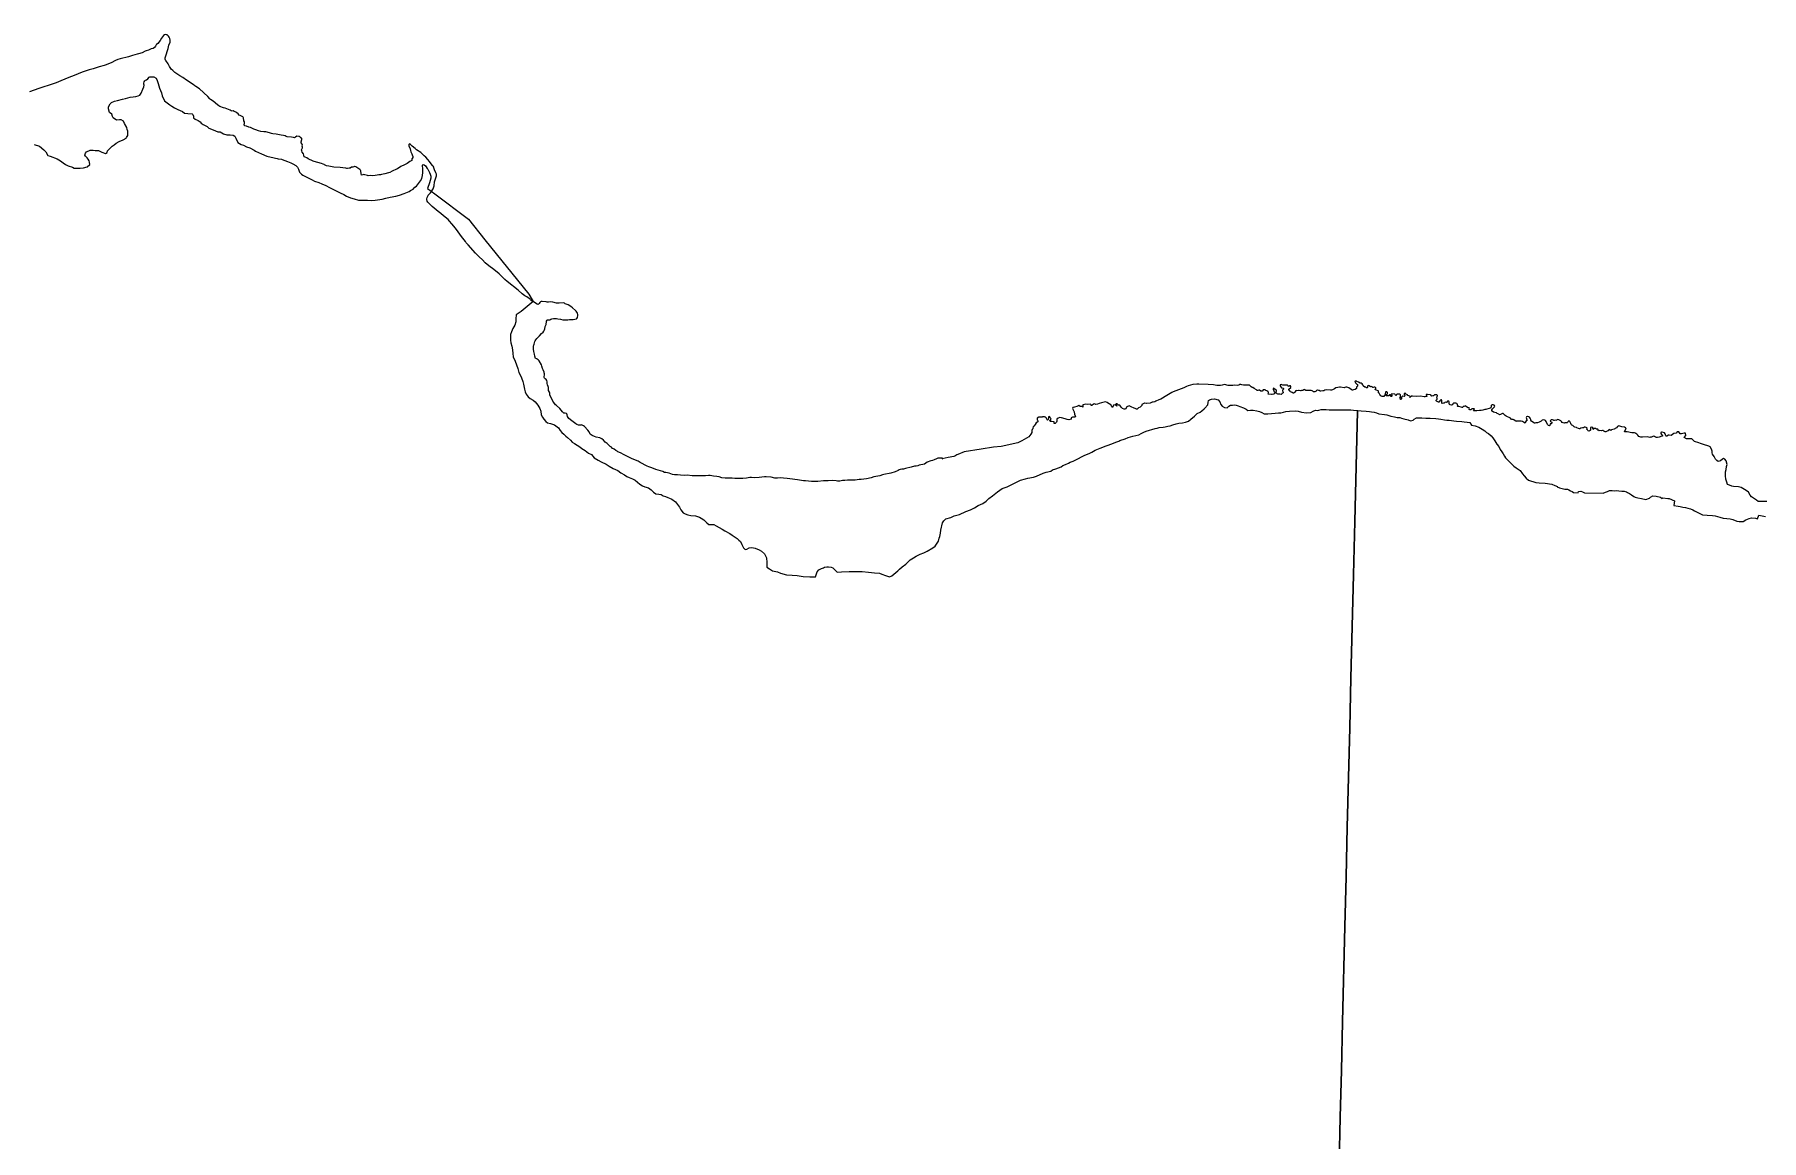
# Model space of a CAD drawing. Extents: x 0 to 800, y 146 to 730.
# Drawn here: x 215.7 to 288.4, y 491.5 to 538 of the extents above; entities that cross this region are included whole.
import ezdxf

# ---------------------------------------------------------------- set-up
doc = ezdxf.new("R2010")
doc.units = 0
doc.layers.get('0').update_dxf_attribs({"linetype": 'CONTINUOUS'})

msp = doc.modelspace()

# ---------------------------------------------------------------- linework, layer by layer
at = {"color": 3}
msp.add_lwpolyline([(288.590625, 518.40625), (288.23125, 518.409375), (288.15625, 518.45625), (287.946875, 518.603125), (287.8875, 518.675), (287.815625, 518.796875), (287.725, 518.8625), (287.653125, 518.915625), (287.50625, 518.990625), (287.40625, 519.015625), (287.196875, 519.03125), (287.115625, 519.05625), (287.028125, 519.0875), (286.940625, 519.125), (286.90625, 519.221875), (286.871875, 519.34375), (286.85625, 519.478125), (286.853125, 519.55625), (286.859375, 519.653125), (286.878125, 519.75625), (286.896875, 519.871875), (286.921875, 519.965625), (286.88125, 520.109375), (286.825, 520.190625), (286.76875, 520.2125), (286.721875, 520.184375), (286.646875, 520.11875), (286.55, 520.090625), (286.49375, 520.125), (286.4375, 520.1875), (286.378125, 520.296875), (286.309375, 520.390625), (286.296875, 520.45625), (286.2875, 520.525), (286.265625, 520.603125), (286.203125, 520.703125), (286.146875, 520.728125), (286.075, 520.759375), (286.01875, 520.778125), (285.796875, 520.840625), (285.73125, 520.86875), (285.546875, 520.93125), (285.440625, 521.0375), (285.33125, 521.040625), (285.2125, 521.04375), (285.115625, 521.1), (285.18125, 521.175), (285.178125, 521.271875), (285.121875, 521.275), (285.059375, 521.26875), (285, 521.25), (284.940625, 521.246875), (284.89375, 521.3375), (284.828125, 521.33125), (284.778125, 521.278125), (284.675, 521.2625), (284.565625, 521.178125), (284.48125, 521.19375), (284.459375, 521.190625), (284.384375, 521.146875), (284.3625, 521.153125), (284.346875, 521.16875), (284.3125, 521.246875), (284.290625, 521.2875), (284.184375, 521.31875), (284.159375, 521.31875), (284.140625, 521.303125), (284.1375, 521.284375), (284.140625, 521.2625), (284.15625, 521.221875), (284.203125, 521.171875), (284.209375, 521.15), (284.140625, 521.14375), (284.103125, 521.121875), (284.0625, 521.10625), (283.996875, 521.1), (283.95, 521.103125), (283.909375, 521.115625), (283.871875, 521.1375), (283.828125, 521.15), (283.740625, 521.115625), (283.69375, 521.10625), (283.66875, 521.103125), (283.553125, 521.125), (283.365625, 521.109375), (283.296875, 521.109375), (283.2125, 521.1375), (283.171875, 521.190625), (283.121875, 521.2375), (283.0875, 521.265625), (283.06875, 521.275), (283.025, 521.2875), (282.909375, 521.296875), (282.721875, 521.3375), (282.696875, 521.340625), (282.60625, 521.334375), (282.615625, 521.378125), (282.671875, 521.475), (282.64375, 521.509375), (282.609375, 521.534375), (282.496875, 521.55), (282.4125, 521.575), (282.375, 521.59375), (282.3125, 521.553125), (282.265625, 521.509375), (282.209375, 521.475), (282.19375, 521.459375), (282.175, 521.446875), (282.109375, 521.428125), (282.0625, 521.421875), (282.028125, 521.396875), (281.990625, 521.425), (281.96875, 521.428125), (281.946875, 521.415625), (281.925, 521.38125), (281.903125, 521.378125), (281.81875, 521.340625), (281.796875, 521.3375), (281.73125, 521.35625), (281.7, 521.3875), (281.678125, 521.390625), (281.634375, 521.378125), (281.565625, 521.390625), (281.521875, 521.378125), (281.50625, 521.39375), (281.503125, 521.4375), (281.48125, 521.446875), (281.434375, 521.440625), (281.415625, 521.45), (281.403125, 521.46875), (281.38125, 521.478125), (281.3375, 521.475), (281.31875, 521.465625), (281.2875, 521.43125), (281.278125, 521.45625), (281.29375, 521.5), (281.278125, 521.515625), (281.25625, 521.521875), (281.234375, 521.525), (281.18125, 521.515625), (281.171875, 521.49375), (281.175, 521.403125), (281.16875, 521.384375), (281.121875, 521.36875), (281.08125, 521.378125), (281.0625, 521.390625), (281.053125, 521.4125), (281.034375, 521.425), (281.028125, 521.446875), (281.03125, 521.490625), (281.01875, 521.509375), (281, 521.51875), (280.95, 521.53125), (280.90625, 521.534375), (280.890625, 521.521875), (280.88125, 521.5), (280.8625, 521.496875), (280.8375, 521.496875), (280.771875, 521.484375), (280.734375, 521.465625), (280.7125, 521.459375), (280.66875, 521.46875), (280.60625, 521.509375), (280.58125, 521.521875), (280.5125, 521.534375), (280.490625, 521.55), (280.440625, 521.6), (280.396875, 521.61875), (280.365625, 521.65), (280.34375, 521.6875), (280.3125, 521.771875), (280.296875, 521.7875), (280.271875, 521.790625), (280.246875, 521.784375), (280.23125, 521.771875), (280.228125, 521.75), (280.2125, 521.73125), (280.19375, 521.71875), (280.15, 521.709375), (280.128125, 521.715625), (280.103125, 521.709375), (280.0875, 521.69375), (280.025, 521.715625), (279.98125, 521.721875), (279.9625, 521.765625), (279.928125, 521.79375), (279.846875, 521.8375), (279.8, 521.85), (279.778125, 521.840625), (279.740625, 521.81875), (279.71875, 521.8125), (279.696875, 521.81875), (279.653125, 521.80625), (279.63125, 521.809375), (279.621875, 521.828125), (279.578125, 521.8375), (279.528125, 521.840625), (279.50625, 521.828125), (279.48125, 521.79375), (279.490625, 521.771875), (279.553125, 521.7375), (279.53125, 521.675), (279.4875, 521.665625), (279.471875, 521.596875), (279.453125, 521.584375), (279.409375, 521.6), (279.3625, 521.646875), (279.30625, 521.771875), (279.28125, 521.809375), (279.259375, 521.821875), (279.215625, 521.834375), (279.15, 521.81875), (279.096875, 521.784375), (279.015625, 521.740625), (278.953125, 521.71875), (278.884375, 521.71875), (278.840625, 521.7), (278.81875, 521.703125), (278.7125, 521.765625), (278.69375, 521.784375), (278.671875, 521.825), (278.665625, 521.846875), (278.634375, 521.9125), (278.60625, 521.946875), (278.590625, 521.9625), (278.54375, 521.984375), (278.521875, 521.984375), (278.484375, 521.9625), (278.475, 521.9375), (278.5, 521.84375), (278.5, 521.821875), (278.49375, 521.803125), (278.471875, 521.79375), (278.440625, 521.759375), (278.434375, 521.7375), (278.4375, 521.715625), (278.41875, 521.70625), (278.4125, 521.7), (278.4, 521.709375), (278.35625, 521.734375), (278.321875, 521.7625), (278.25625, 521.78125), (278.11875, 521.78125), (278.071875, 521.778125), (278.05625, 521.775), (278.05, 521.778125), (278.00625, 521.79375), (277.95, 521.8375), (277.925, 521.85), (277.8625, 521.859375), (277.84375, 521.86875), (277.8125, 521.903125), (277.634375, 522), (277.59375, 522.028125), (277.51875, 522.090625), (277.5, 522.1), (277.478125, 522.103125), (277.453125, 522.096875), (277.396875, 522.065625), (277.353125, 522.05625), (277.315625, 522.078125), (277.253125, 522.1), (277.21875, 522.128125), (277.15, 522.14375), (277.103125, 522.1625), (277.040625, 522.2), (277.03125, 522.20625), (277.03125, 522.265625), (277.05625, 522.30625), (277.14375, 522.3875), (277.153125, 522.409375), (277.125, 522.45), (277.084375, 522.46875), (277.0375, 522.465625), (277.015625, 522.459375), (277.00625, 522.440625), (277, 522.375), (276.9875, 522.35625), (276.953125, 522.328125), (276.909375, 522.309375), (276.821875, 522.2875), (276.78125, 522.26875), (276.7375, 522.275), (276.690625, 522.265625), (276.646875, 522.246875), (276.575, 522.2375), (276.509375, 522.225), (276.390625, 522.221875), (276.29375, 522.2125), (276.26875, 522.215625), (276.253125, 522.228125), (276.3, 522.28125), (276.284375, 522.296875), (276.215625, 522.30625), (276.190625, 522.303125), (276.175, 522.2875), (276.1625, 522.265625), (276.14375, 522.253125), (276.096875, 522.259375), (276.078125, 522.271875), (276.084375, 522.321875), (276.075, 522.340625), (276.028125, 522.346875), (276.00625, 522.35625), (275.95, 522.4), (275.909375, 522.421875), (275.8875, 522.41875), (275.85, 522.396875), (275.825, 522.39375), (275.809375, 522.378125), (275.796875, 522.35625), (275.775, 522.353125), (275.73125, 522.378125), (275.6375, 522.4), (275.590625, 522.40625), (275.6, 522.428125), (275.590625, 522.471875), (275.56875, 522.5125), (275.553125, 522.525), (275.5125, 522.540625), (275.44375, 522.546875), (275.421875, 522.540625), (275.40625, 522.528125), (275.39375, 522.509375), (275.390625, 522.4875), (275.371875, 522.478125), (275.359375, 522.459375), (275.3375, 522.45), (275.26875, 522.465625), (275.253125, 522.478125), (275.240625, 522.496875), (275.234375, 522.51875), (275.23125, 522.59375), (275.221875, 522.6125), (275.178125, 522.634375), (275.159375, 522.625), (275.1375, 522.584375), (275.11875, 522.571875), (275.071875, 522.575), (275.05, 522.571875), (275.03125, 522.559375), (275.01875, 522.54375), (274.996875, 522.534375), (274.934375, 522.521875), (274.91875, 522.54375), (274.91875, 522.6375), (274.90625, 522.68125), (274.88125, 522.684375), (274.85, 522.65), (274.834375, 522.63125), (274.81875, 522.590625), (274.8, 522.578125), (274.78125, 522.571875), (274.765625, 522.590625), (274.725, 522.60625), (274.703125, 522.61875), (274.6875, 522.634375), (274.6875, 522.659375), (274.696875, 522.678125), (274.728125, 522.709375), (274.734375, 522.734375), (274.71875, 522.775), (274.70625, 522.79375), (274.7125, 522.8125), (274.73125, 522.825), (274.740625, 522.846875), (274.7375, 522.86875), (274.71875, 522.884375), (274.621875, 522.884375), (274.603125, 522.88125), (274.59375, 522.859375), (274.575, 522.85), (274.55, 522.85), (274.484375, 522.83125), (274.475, 522.85), (274.471875, 522.871875), (274.453125, 522.884375), (274.315625, 522.903125), (274.26875, 522.903125), (274.26875, 522.88125), (274.29375, 522.84375), (274.296875, 522.821875), (274.228125, 522.8125), (274.18125, 522.809375), (274.025, 522.828125), (273.86875, 522.81875), (273.690625, 522.840625), (273.64375, 522.8375), (273.596875, 522.7875), (273.578125, 522.778125), (273.590625, 522.821875), (273.575, 522.8375), (273.53125, 522.846875), (273.49375, 522.8625), (273.4875, 522.884375), (273.44375, 522.896875), (273.425, 522.9125), (273.4, 522.95), (273.38125, 522.95625), (273.359375, 522.953125), (273.340625, 522.94375), (273.334375, 522.921875), (273.340625, 522.903125), (273.3875, 522.85625), (273.353125, 522.828125), (273.334375, 522.825), (273.290625, 522.83125), (273.265625, 522.828125), (273.221875, 522.778125), (273.2375, 522.7375), (273.23125, 522.715625), (273.21875, 522.7), (273.196875, 522.696875), (273.16875, 522.73125), (273.165625, 522.753125), (273.184375, 522.79375), (273.1875, 522.8625), (273.184375, 522.8875), (273.171875, 522.909375), (273.153125, 522.91875), (273.128125, 522.921875), (273.040625, 522.915625), (273.01875, 522.903125), (272.996875, 522.86875), (272.9625, 522.896875), (272.953125, 522.915625), (272.815625, 522.934375), (272.803125, 522.915625), (272.81875, 522.875), (272.821875, 522.83125), (272.80625, 522.815625), (272.784375, 522.825), (272.78125, 522.865625), (272.771875, 522.8875), (272.725, 522.8875), (272.709375, 522.875), (272.7125, 522.853125), (272.690625, 522.84375), (272.6, 522.84375), (272.58125, 522.859375), (272.59375, 522.903125), (272.63125, 522.925), (272.64375, 522.940625), (272.640625, 522.990625), (272.628125, 523.009375), (272.609375, 523.021875), (272.565625, 523.01875), (272.55, 523.003125), (272.54375, 522.9375), (272.559375, 522.921875), (272.565625, 522.9), (272.528125, 522.875), (272.51875, 522.85625), (272.4875, 522.825), (272.440625, 522.815625), (272.421875, 522.81875), (272.3625, 522.853125), (272.31875, 522.903125), (272.2875, 522.9625), (272.26875, 522.975), (272.2625, 522.996875), (272.265625, 523.01875), (272.259375, 523.040625), (272.24375, 523.05625), (272.184375, 523.08125), (272.1625, 523.084375), (272.125, 523.109375), (272.121875, 523.13125), (272.15625, 523.1625), (272.15, 523.18125), (272.13125, 523.196875), (272.109375, 523.209375), (272.084375, 523.209375), (272.040625, 523.2), (272.01875, 523.2), (271.9875, 523.228125), (271.965625, 523.240625), (271.921875, 523.23125), (271.865625, 523.275), (271.840625, 523.28125), (271.81875, 523.275), (271.803125, 523.259375), (271.79375, 523.240625), (271.8, 523.196875), (271.784375, 523.18125), (271.7625, 523.178125), (271.73125, 523.209375), (271.684375, 523.215625), (271.63125, 523.25), (271.61875, 523.26875), (271.603125, 523.309375), (271.575, 523.35), (271.5375, 523.378125), (271.490625, 523.384375), (271.415625, 523.428125), (271.353125, 523.45), (271.334375, 523.4625), (271.2875, 523.465625), (271.26875, 523.453125), (271.275, 523.43125), (271.3, 523.396875), (271.3625, 523.328125), (271.3875, 523.2875), (271.384375, 523.265625), (271.359375, 523.23125), (271.3375, 523.221875), (271.33125, 523.2), (271.340625, 523.175), (271.3375, 523.153125), (271.278125, 523.11875), (271.215625, 523.103125), (271.171875, 523.084375), (271.15, 523.0875), (271.10625, 523.1125), (271.015625, 523.1875), (270.928125, 523.2125), (270.88125, 523.2125), (270.840625, 523.19375), (270.81875, 523.190625), (270.659375, 523.215625), (270.61875, 523.2125), (270.484375, 523.1875), (270.465625, 523.18125), (270.409375, 523.14375), (270.328125, 523.103125), (270.284375, 523.0875), (270.2375, 523.084375), (270.09375, 523.09375), (270.003125, 523.08125), (269.965625, 523.0625), (269.915625, 523.053125), (269.8375, 523.046875), (269.815625, 523.05), (269.775, 523.06875), (269.753125, 523.065625), (269.7125, 523.08125), (269.690625, 523.08125), (269.65, 523.065625), (269.640625, 523.046875), (269.58125, 523.021875), (269.559375, 523.015625), (269.534375, 523.021875), (269.496875, 523.05), (269.478125, 523.0625), (269.434375, 523.075), (269.3875, 523.078125), (269.271875, 523.065625), (269.221875, 523.06875), (269.2, 523.075), (269.165625, 523.10625), (269.14375, 523.1125), (269.11875, 523.103125), (269.084375, 523.078125), (269.0625, 523.06875), (269.01875, 523.06875), (268.996875, 523.059375), (268.975, 523.059375), (268.93125, 523.071875), (268.890625, 523.078125), (268.825, 523.059375), (268.803125, 523.065625), (268.78125, 523.05625), (268.7625, 523.040625), (268.753125, 523), (268.715625, 522.971875), (268.69375, 522.965625), (268.671875, 522.965625), (268.625, 522.984375), (268.60625, 522.996875), (268.54375, 523.01875), (268.528125, 523.059375), (268.49375, 523.0875), (268.4875, 523.10625), (268.49375, 523.128125), (268.578125, 523.203125), (268.578125, 523.246875), (268.5625, 523.265625), (268.540625, 523.275), (268.51875, 523.26875), (268.503125, 523.25), (268.484375, 523.2375), (268.465625, 523.253125), (268.45625, 523.275), (268.440625, 523.290625), (268.415625, 523.3), (268.303125, 523.29375), (268.234375, 523.296875), (268.171875, 523.31875), (268.15, 523.315625), (268.13125, 523.30625), (268.128125, 523.284375), (268.146875, 523.24375), (268.1875, 523.190625), (268.25, 523.165625), (268.26875, 523.153125), (268.271875, 523.13125), (268.2375, 523.1), (268.225, 523.08125), (268.225, 523.0625), (268.253125, 522.996875), (268.246875, 522.975), (268.215625, 522.940625), (268.1625, 522.903125), (268.11875, 522.915625), (268.025, 522.921875), (268.003125, 522.93125), (267.96875, 522.95625), (267.959375, 522.975), (267.96875, 523.065625), (267.959375, 523.0875), (267.90625, 523.128125), (267.875, 523.159375), (267.85, 523.165625), (267.8375, 523.146875), (267.834375, 523.125), (267.865625, 523.05625), (267.878125, 523.015625), (267.915625, 522.959375), (267.9, 522.940625), (267.85625, 522.925), (267.790625, 522.909375), (267.76875, 522.90625), (267.628125, 522.925), (267.634375, 522.971875), (267.63125, 522.996875), (267.625, 523.01875), (267.60625, 523.034375), (267.56875, 523.059375), (267.528125, 523.06875), (267.49375, 523.096875), (267.43125, 523.10625), (267.409375, 523.096875), (267.390625, 523.05625), (267.375, 523.04375), (267.353125, 523.0375), (267.309375, 523.04375), (267.253125, 523.08125), (267.23125, 523.084375), (267.1875, 523.065625), (267.165625, 523.06875), (267.13125, 523.096875), (267.0375, 523.159375), (266.975, 523.19375), (266.953125, 523.2), (266.909375, 523.228125), (266.840625, 523.29375), (266.778125, 523.29375), (266.728125, 523.3), (266.584375, 523.29375), (266.51875, 523.3125), (266.475, 523.321875), (266.428125, 523.31875), (266.3875, 523.3), (266.321875, 523.284375), (266.225, 523.29375), (266.13125, 523.278125), (266.0125, 523.28125), (265.94375, 523.2875), (265.784375, 523.321875), (265.690625, 523.296875), (265.615625, 523.2875), (265.465625, 523.284375), (265.321875, 523.315625), (265.09375, 523.31875), (264.7, 523.340625), (264.61875, 523.3375), (264.459375, 523.31875), (264.259375, 523.26875), (264.1875, 523.240625), (264.071875, 523.190625), (263.621875, 523.015625), (263.56875, 522.9875), (263.35625, 522.85625), (263.109375, 522.709375), (263.025, 522.678125), (262.89375, 522.621875), (262.85625, 522.6), (262.790625, 522.584375), (262.740625, 522.58125), (262.65625, 522.546875), (262.525, 522.525), (262.503125, 522.525), (262.4375, 522.5375), (262.415625, 522.534375), (262.371875, 522.51875), (262.334375, 522.496875), (262.315625, 522.48125), (262.315625, 522.459375), (262.303125, 522.4375), (262.25625, 522.3875), (262.2375, 522.371875), (262.175, 522.35), (262.14375, 522.315625), (262.125, 522.3), (262.10625, 522.29375), (262.08125, 522.29375), (262.05625, 522.3), (261.95625, 522.35), (261.890625, 522.371875), (261.83125, 522.403125), (261.78125, 522.428125), (261.678125, 522.38125), (261.625, 522.284375), (261.5625, 522.28125), (261.5, 522.321875), (261.446875, 522.371875), (261.384375, 522.459375), (261.33125, 522.453125), (261.265625, 522.509375), (261.21875, 522.50625), (261.259375, 522.409375), (261.1875, 522.465625), (261.1125, 522.4625), (261.071875, 522.35625), (261.04375, 522.390625), (261.003125, 522.490625), (260.946875, 522.496875), (260.846875, 522.56875), (260.7875, 522.590625), (260.609375, 522.553125), (260.51875, 522.521875), (260.440625, 522.503125), (260.375, 522.484375), (260.31875, 522.5125), (260.278125, 522.49375), (260.209375, 522.44375), (260.171875, 522.44375), (260.1625, 522.49375), (260.034375, 522.484375), (259.959375, 522.49375), (259.896875, 522.490625), (259.834375, 522.475), (259.828125, 522.371875), (259.78125, 522.396875), (259.7125, 522.39375), (259.659375, 522.440625), (259.578125, 522.4), (259.484375, 522.375), (259.40625, 522.353125), (259.39375, 522.309375), (259.465625, 522.18125), (259.471875, 522.075), (259.525, 521.984375), (259.509375, 521.95625), (259.3875, 521.95625), (259.340625, 521.91875), (259.340625, 521.86875), (259.2375, 521.8375), (259.171875, 521.853125), (259.084375, 521.884375), (258.928125, 521.928125), (258.865625, 521.934375), (258.7875, 521.915625), (258.740625, 521.871875), (258.73125, 521.78125), (258.71875, 521.740625), (258.659375, 521.690625), (258.61875, 521.6875), (258.621875, 521.753125), (258.521875, 521.771875), (258.45, 521.76875), (258.446875, 521.790625), (258.490625, 521.865625), (258.475, 521.90625), (258.45625, 521.94375), (258.425, 521.98125), (258.3875, 521.959375), (258.365625, 521.85625), (258.34375, 521.825), (258.321875, 521.8375), (258.284375, 521.928125), (258.25, 521.95625), (258.209375, 521.971875), (258.165625, 521.971875), (258.128125, 521.965625), (258.11875, 521.95), (258.09375, 521.95), (257.971875, 521.953125), (257.909375, 521.909375), (257.9125, 521.8375), (257.95, 521.79375), (257.909375, 521.740625), (257.865625, 521.709375), (257.81875, 521.6375), (257.78125, 521.590625), (257.784375, 521.578125), (257.74375, 521.540625), (257.73125, 521.49375), (257.71875, 521.465625), (257.7, 521.43125), (257.6875, 521.39375), (257.684375, 521.3), (257.640625, 521.23125), (257.5625, 521.128125), (257.2625, 520.95), (257.09375, 520.871875), (256.3875, 520.721875), (256.071875, 520.684375), (255.55, 520.6125), (254.840625, 520.4875), (254.578125, 520.38125), (254.53125, 520.365625), (254.490625, 520.334375), (254.446875, 520.3125), (254.396875, 520.3), (254.165625, 520.2625), (253.9125, 520.196875), (253.9375, 520.2125), (253.909375, 520.221875), (253.80625, 520.23125), (253.7375, 520.221875), (253.671875, 520.20625), (253.571875, 520.153125), (253.503125, 520.13125), (253.434375, 520.121875), (253.284375, 520.05625), (253.171875, 519.98125), (252.946875, 519.934375), (252.884375, 519.909375), (252.81875, 519.89375), (252.753125, 519.89375), (252.60625, 519.846875), (252.375, 519.7875), (252.2875, 519.76875), (252.21875, 519.7625), (252.146875, 519.746875), (252.1, 519.73125), (252.059375, 519.709375), (251.9375, 519.65625), (251.75625, 519.6), (251.4625, 519.534375), (251.396875, 519.525), (251.290625, 519.4875), (251.20625, 519.465625), (251.034375, 519.440625), (250.921875, 519.403125), (250.734375, 519.365625), (250.5125, 519.33125), (250.41875, 519.33125), (250.259375, 519.30625), (250.165625, 519.296875), (250.05, 519.303125), (249.9375, 519.3), (249.815625, 519.284375), (249.715625, 519.2875), (249.603125, 519.265625), (249.50625, 519.2625), (249.459375, 519.271875), (249.3125, 519.284375), (249.125, 519.275), (248.91875, 519.275), (248.678125, 519.253125), (248.41875, 519.253125), (248.16875, 519.278125), (248.078125, 519.28125), (247.825, 519.3125), (247.5125, 519.365625), (247.4, 519.371875), (247.240625, 519.39375), (247.10625, 519.40625), (246.99375, 519.390625), (246.88125, 519.39375), (246.725, 519.421875), (246.50625, 519.4375), (246.4375, 519.4375), (246.221875, 519.415625), (246.00625, 519.403125), (245.896875, 519.4125), (245.828125, 519.409375), (245.6875, 519.384375), (245.525, 519.375), (245.26875, 519.375), (245.19375, 519.378125), (245.078125, 519.39375), (244.784375, 519.390625), (244.646875, 519.40625), (244.534375, 519.4375), (244.440625, 519.459375), (244.303125, 519.471875), (244.159375, 519.49375), (244.084375, 519.5), (243.959375, 519.4875), (243.596875, 519.48125), (243.4, 519.484375), (243.19375, 519.50625), (243.075, 519.5), (242.915625, 519.50625), (242.7875, 519.528125), (242.659375, 519.53125), (242.578125, 519.54375), (242.428125, 519.59375), (242.290625, 519.61875), (242.2375, 519.63125), (242.1625, 519.6625), (241.86875, 519.75625), (241.709375, 519.81875), (241.575, 519.859375), (241.503125, 519.8875), (241.209375, 520.04375), (241.171875, 520.075), (241.134375, 520.096875), (240.878125, 520.20625), (240.534375, 520.36875), (240.390625, 520.45), (240.278125, 520.496875), (240.240625, 520.525), (240.190625, 520.55), (240.115625, 520.60625), (240.09375, 520.615625), (240.05625, 520.6375), (240.00625, 520.684375), (239.95, 520.725), (239.825, 520.8375), (239.734375, 520.90625), (239.671875, 520.98125), (239.60625, 521.04375), (239.51875, 521.078125), (239.359375, 521.109375), (239.29375, 521.134375), (239.19375, 521.18125), (239.15, 521.203125), (239.115625, 521.23125), (239.090625, 521.265625), (239.0625, 521.33125), (239.0125, 521.40625), (238.86875, 521.553125), (238.834375, 521.584375), (238.775, 521.621875), (238.753125, 521.628125), (238.7125, 521.621875), (238.66875, 521.609375), (238.621875, 521.6125), (238.55625, 521.640625), (238.5125, 521.665625), (238.340625, 521.796875), (238.2125, 521.9), (238.18125, 521.934375), (238.1625, 521.98125), (238.15, 522.053125), (238.13125, 522.09375), (238.109375, 522.10625), (238.065625, 522.115625), (238.021875, 522.115625), (237.996875, 522.125), (237.946875, 522.175), (237.896875, 522.246875), (237.83125, 522.321875), (237.690625, 522.44375), (237.653125, 522.475), (237.578125, 522.565625), (237.54375, 522.628125), (237.415625, 522.896875), (237.409375, 522.9625), (237.39375, 523.00625), (237.359375, 523.065625), (237.353125, 523.10625), (237.359375, 523.128125), (237.359375, 523.2), (237.346875, 523.240625), (237.31875, 523.30625), (237.296875, 523.371875), (237.296875, 523.44375), (237.28125, 523.490625), (237.259375, 523.53125), (237.221875, 523.559375), (237.19375, 523.59375), (237.18125, 523.615625), (237.178125, 523.640625), (237.1875, 523.73125), (237.1875, 523.775), (237.171875, 523.81875), (237.171875, 523.846875), (237.1375, 523.9375), (237.10625, 524), (237.078125, 524.096875), (237.059375, 524.146875), (236.959375, 524.31875), (236.928125, 524.359375), (236.8875, 524.390625), (236.86875, 524.4), (236.80625, 524.421875), (236.784375, 524.5125), (236.775, 524.603125), (236.740625, 524.7125), (236.728125, 524.8125), (236.73125, 524.95), (236.7375, 524.975), (236.759375, 525.015625), (236.7875, 525.128125), (236.8, 525.165625), (236.821875, 525.209375), (236.86875, 525.265625), (236.984375, 525.375), (237.065625, 525.471875), (237.1375, 525.53125), (237.165625, 525.5625), (237.196875, 525.625), (237.209375, 525.66875), (237.225, 525.7625), (237.253125, 525.85), (237.26875, 525.971875), (237.275, 525.99375), (237.303125, 526.028125), (237.321875, 526.040625), (237.34375, 526.046875), (237.390625, 526.04375), (237.4125, 526.046875), (237.453125, 526.071875), (237.496875, 526.0875), (237.565625, 526.1), (237.6125, 526.103125), (237.7, 526.096875), (237.746875, 526.084375), (237.86875, 526.075), (237.965625, 526.05), (238.059375, 526.0375), (238.175, 526.0375), (238.246875, 526.053125), (238.325, 526.059375), (238.4, 526.05625), (238.465625, 526.06875), (238.53125, 526.090625), (238.553125, 526.1), (238.571875, 526.140625), (238.59375, 526.228125), (238.590625, 526.271875), (238.575, 526.31875), (238.525, 526.40625), (238.496875, 526.440625), (238.365625, 526.553125), (238.290625, 526.609375), (238.190625, 526.66875), (238.053125, 526.721875), (238.04375, 526.73125), (238.025, 526.74375), (237.978125, 526.75625), (237.8125, 526.740625), (237.7375, 526.740625), (237.690625, 526.746875), (237.540625, 526.784375), (237.44375, 526.796875), (237.353125, 526.7875), (237.303125, 526.7875), (237.253125, 526.8), (237.0875, 526.8125), (237.04375, 526.8125), (237.021875, 526.8), (236.9875, 526.765625), (236.959375, 526.73125), (236.953125, 526.709375), (236.921875, 526.68125), (236.878125, 526.696875), (236.775, 526.778125), (236.715625, 526.809375), (236.671875, 526.828125), (236.615625, 526.86875), (236.6, 526.884375), (236.59375, 526.90625), (236.45, 527.015625), (236.365625, 527.059375), (236.3, 527.1), (236.246875, 527.140625), (236.0875, 527.2875), (235.625, 527.659375), (235.528125, 527.7375), (235.4125, 527.85625), (235.278125, 527.98125), (235.053125, 528.165625), (234.853125, 528.315625), (234.69375, 528.44375), (234.584375, 528.559375), (234.446875, 528.69375), (234.29375, 528.853125), (233.98125, 529.190625), (233.9, 529.28125), (233.871875, 529.33125), (233.703125, 529.553125), (233.565625, 529.746875), (233.45, 529.896875), (233.290625, 530.084375), (233.190625, 530.1875), (233.134375, 530.25625), (232.946875, 530.421875), (232.834375, 530.5125), (232.715625, 530.6), (232.459375, 530.8125), (232.390625, 530.871875), (232.284375, 530.990625), (232.259375, 531.028125), (232.240625, 531.10625), (232.24375, 531.1375), (232.25625, 531.190625), (232.278125, 531.240625), (232.303125, 531.278125), (232.4, 531.3875), (232.440625, 531.4375), (232.484375, 531.503125), (232.5125, 531.546875), (232.528125, 531.590625), (232.546875, 531.678125), (232.56875, 531.840625), (232.578125, 531.890625), (232.6125, 531.978125), (232.646875, 532.1), (232.653125, 532.146875), (232.65, 532.171875), (232.61875, 532.228125), (232.56875, 532.353125), (232.540625, 532.440625), (232.53125, 532.4625), (232.50625, 532.5), (232.475, 532.528125), (232.428125, 532.60625), (232.35, 532.696875), (232.2875, 532.78125), (232.196875, 532.8875), (232.128125, 532.94375), (232.078125, 532.99375), (231.9875, 533.071875), (231.8125, 533.196875), (231.75, 533.24375), (231.625, 533.35), (231.55625, 533.41875), (231.51875, 533.440625), (231.5, 533.43125), (231.484375, 533.4125), (231.48125, 533.384375), (231.484375, 533.359375), (231.534375, 533.228125), (231.55, 533.1625), (231.56875, 533.109375), (231.6125, 533.01875), (231.63125, 532.978125), (231.646875, 532.915625), (231.646875, 532.871875), (231.628125, 532.828125), (231.6125, 532.815625), (231.60625, 532.746875), (231.5875, 532.734375), (231.521875, 532.703125), (231.4125, 532.621875), (231.303125, 532.5625), (231.14375, 532.490625), (231.003125, 532.396875), (230.9625, 532.371875), (230.7875, 532.296875), (230.68125, 532.24375), (230.634375, 532.225), (230.475, 532.178125), (230.403125, 532.16875), (230.340625, 532.146875), (230.29375, 532.140625), (230.225, 532.1375), (230.15625, 532.13125), (230.065625, 532.1125), (229.95, 532.096875), (229.859375, 532.109375), (229.76875, 532.103125), (229.74375, 532.10625), (229.63125, 532.14375), (229.5875, 532.15), (229.54375, 532.14375), (229.5, 532.13125), (229.484375, 532.175), (229.459375, 532.30625), (229.45, 532.33125), (229.41875, 532.359375), (229.3875, 532.39375), (229.25, 532.471875), (229.20625, 532.490625), (229.184375, 532.4875), (229.165625, 532.475), (229.125, 532.459375), (229.078125, 532.459375), (229.021875, 532.425), (228.975, 532.425), (228.909375, 532.40625), (228.884375, 532.40625), (228.834375, 532.421875), (228.715625, 532.43125), (228.596875, 532.446875), (228.325, 532.4625), (228.19375, 532.484375), (228.125, 532.503125), (228.028125, 532.51875), (227.940625, 532.553125), (227.921875, 532.56875), (227.88125, 532.5875), (227.81875, 532.609375), (227.509375, 532.7), (227.4625, 532.71875), (227.25, 532.81875), (227.190625, 532.853125), (227.128125, 532.878125), (227.084375, 532.903125), (227.071875, 532.971875), (227.059375, 533.015625), (227.00625, 533.0875), (226.984375, 533.15), (226.978125, 533.19375), (226.98125, 533.215625), (227.0125, 533.275), (227.0125, 533.296875), (227.00625, 533.340625), (227.009375, 533.384375), (226.99375, 533.428125), (226.95625, 533.48125), (226.95625, 533.525), (226.984375, 533.61875), (226.990625, 533.6625), (226.984375, 533.68125), (226.9625, 533.68125), (226.91875, 533.728125), (226.878125, 533.746875), (226.76875, 533.765625), (226.71875, 533.721875), (226.68125, 533.7), (226.6375, 533.7125), (226.615625, 533.709375), (226.546875, 533.71875), (226.365625, 533.7375), (226.346875, 533.75), (226.325, 533.753125), (226.28125, 533.775), (226.209375, 533.790625), (226.11875, 533.803125), (225.909375, 533.84375), (225.759375, 533.859375), (225.709375, 533.871875), (225.61875, 533.903125), (225.471875, 533.94375), (225.38125, 533.946875), (225.265625, 533.9625), (225.16875, 533.9875), (225.053125, 534.034375), (224.965625, 534.059375), (224.825, 534.13125), (224.7625, 534.140625), (224.659375, 534.184375), (224.590625, 534.203125), (224.571875, 534.2125), (224.559375, 534.23125), (224.559375, 534.253125), (224.571875, 534.296875), (224.571875, 534.34375), (224.56875, 534.365625), (224.553125, 534.40625), (224.528125, 534.5375), (224.51875, 534.559375), (224.503125, 534.575), (224.44375, 534.6), (224.3875, 534.6375), (224.346875, 534.653125), (224.303125, 534.709375), (224.246875, 534.746875), (224.215625, 534.775), (224.159375, 534.80625), (224.1375, 534.80625), (224.09375, 534.825), (224.05, 534.81875), (224.009375, 534.83125), (223.96875, 534.85625), (223.759375, 534.9375), (223.696875, 534.95625), (223.540625, 535.015625), (223.5, 535.034375), (223.434375, 535.078125), (223.2625, 535.234375), (223.15, 535.309375), (223.1125, 535.3375), (223.03125, 535.4375), (222.68125, 535.75), (222.534375, 535.859375), (222.490625, 535.878125), (222.421875, 535.940625), (222.1375, 536.121875), (221.9875, 536.23125), (221.859375, 536.3), (221.65, 536.446875), (221.559375, 536.521875), (221.496875, 536.5875), (221.45, 536.646875), (221.41875, 536.690625), (221.36875, 536.8), (221.2625, 536.94375), (221.25, 536.965625), (221.24375, 537.009375), (221.24375, 537.053125), (221.25, 537.1), (221.359375, 537.446875), (221.39375, 537.584375), (221.446875, 537.715625), (221.45, 537.7375), (221.45, 537.803125), (221.434375, 537.86875), (221.409375, 537.928125), (221.38125, 537.9625), (221.31875, 538.01875), (221.3, 538.03125), (221.25625, 538.0375), (221.2125, 538.028125), (221.171875, 538), (221.121875, 537.946875), (221.084375, 537.890625), (221.034375, 537.79375), (220.928125, 537.665625), (220.875, 537.621875), (220.85625, 537.603125), (220.825, 537.546875), (220.784375, 537.49375), (220.73125, 537.45625), (220.7125, 537.446875), (220.64375, 537.434375), (220.53125, 537.3875), (220.44375, 537.359375), (220.396875, 537.34375), (220.271875, 537.275), (220.1125, 537.225), (220.0625, 537.215625), (219.86875, 537.153125), (219.690625, 537.1), (219.35, 537.015625), (219.246875, 536.984375), (219.15, 536.946875), (218.9625, 536.853125), (218.71875, 536.75), (218.66875, 536.73125), (218.4625, 536.675), (218.215625, 536.59375), (218.04375, 536.55), (217.74375, 536.45), (217.40625, 536.31875), (217.19375, 536.228125), (216.85625, 536.09375), (216.753125, 536.04375), (216.653125, 536.00625), (216.534375, 535.971875), (216.271875, 535.884375), (216.178125, 535.846875), (215.93125, 535.76875), (215.534375, 535.63125)], dxfattribs=at)
at = {"color": 1}
for points in [[(215.725, 533.415625), (215.946875, 533.34375), (216.134375, 533.190625), (216.221875, 533.10625), (216.309375, 532.953125), (216.40625, 532.925), (216.690625, 532.815625), (216.83125, 532.73125), (216.95, 532.6375), (217.05, 532.56875), (217.165625, 532.51875), (217.334375, 532.4625), (217.409375, 532.425), (217.5625, 532.415625), (217.66875, 532.415625), (217.803125, 532.428125), (217.9625, 532.48125), (218.065625, 532.571875), (218.0625, 532.665625), (218.04375, 532.73125), (217.99375, 532.796875), (217.95625, 532.85), (217.88125, 532.91875), (217.859375, 532.965625), (217.884375, 533.05625), (217.934375, 533.103125), (218.08125, 533.175), (218.209375, 533.175), (218.3, 533.165625), (218.428125, 533.15625), (218.58125, 533.096875), (218.73125, 533.040625), (218.8, 533.084375), (218.8125, 533.146875), (219.015625, 533.34375), (219.1, 533.4), (219.18125, 533.465625), (219.309375, 533.540625), (219.471875, 533.60625), (219.59375, 533.675), (219.609375, 533.709375), (219.66875, 533.796875), (219.66875, 533.971875), (219.646875, 534.05), (219.621875, 534.128125), (219.525, 534.303125), (219.48125, 534.396875), (219.3875, 534.453125), (219.3125, 534.453125), (219.1875, 534.4375), (219.053125, 534.540625), (219.025, 534.59375), (219, 534.690625), (218.903125, 534.759375), (218.853125, 534.91875), (218.859375, 535), (218.91875, 535.125), (218.98125, 535.178125), (219.10625, 535.2375), (219.2375, 535.265625), (219.4375, 535.325), (219.571875, 535.353125), (219.76875, 535.40625), (219.890625, 535.425), (220.009375, 535.434375), (220.1, 535.4625), (220.16875, 535.490625), (220.23125, 535.578125), (220.29375, 535.734375), (220.346875, 535.840625), (220.353125, 535.90625), (220.346875, 535.946875), (220.34375, 535.99375), (220.359375, 536.046875), (220.384375, 536.096875), (220.40625, 536.121875), (220.459375, 536.13125), (220.5125, 536.18125), (220.559375, 536.24375), (220.596875, 536.25625), (220.7625, 536.2625), (220.85625, 536.209375), (220.903125, 536.103125), (220.940625, 535.984375), (220.99375, 535.784375), (221.0875, 535.5875), (221.11875, 535.45625), (221.2125, 535.246875), (221.43125, 535.084375), (221.51875, 535.021875), (221.625, 534.9625), (221.771875, 534.8875), (221.9625, 534.803125), (222.046875, 534.73125), (222.184375, 534.715625), (222.371875, 534.709375), (222.403125, 534.68125), (222.434375, 534.60625), (222.434375, 534.53125), (222.49375, 534.484375), (222.625, 534.41875), (222.70625, 534.3625), (222.75625, 534.3125), (222.840625, 534.25625), (223.003125, 534.16875), (223.08125, 534.10625), (223.25625, 534.0375), (223.45, 533.94375), (223.55625, 533.94375), (223.696875, 533.859375), (223.83125, 533.825), (223.925, 533.815625), (223.975, 533.815625), (224.1, 533.80625), (224.165625, 533.759375), (224.215625, 533.675), (224.290625, 533.503125), (224.43125, 533.41875), (224.534375, 533.38125), (224.65625, 533.321875), (224.796875, 533.26875), (224.975, 533.171875), (225.04375, 533.128125), (225.29375, 533.028125), (225.515625, 532.925), (225.825, 532.85), (225.871875, 532.834375), (225.94375, 532.821875), (225.996875, 532.8125), (226.128125, 532.803125), (226.159375, 532.7875), (226.271875, 532.746875), (226.3875, 532.7), (226.528125, 532.64375), (226.659375, 532.575), (226.68125, 532.559375), (226.7375, 532.534375), (226.8, 532.465625), (226.840625, 532.371875), (226.89375, 532.25625), (226.978125, 532.171875), (227.03125, 532.128125), (227.134375, 532.06875), (227.2, 532.0375), (227.303125, 531.984375), (227.425, 531.928125), (227.521875, 531.878125), (227.696875, 531.821875), (227.83125, 531.75625), (227.99375, 531.684375), (228.15, 531.609375), (228.35, 531.515625), (228.59375, 531.3875), (228.746875, 531.30625), (228.86875, 531.240625), (229.0375, 531.171875), (229.18125, 531.125), (229.36875, 531.08125), (229.584375, 531.071875), (229.753125, 531.06875), (229.896875, 531.059375), (230.075, 531.071875), (230.359375, 531.11875), (230.515625, 531.1625), (230.703125, 531.19375), (230.93125, 531.240625), (231.096875, 531.278125), (231.284375, 531.353125), (231.5, 531.4375), (231.55625, 531.484375), (231.671875, 531.54375), (231.7375, 531.615625), (231.803125, 531.6625), (231.85625, 531.71875), (231.9375, 531.83125), (231.975, 531.8875), (232.028125, 531.984375), (232.059375, 532.115625), (232.078125, 532.240625), (232.078125, 532.315625), (232.071875, 532.428125), (232.053125, 532.49375), (232.053125, 532.540625), (232.090625, 532.56875), (232.134375, 532.55625), (232.18125, 532.51875), (232.215625, 532.478125), (232.2625, 532.409375), (232.28125, 532.371875), (232.325, 532.296875), (232.35, 532.240625), (232.378125, 532.165625), (232.403125, 532.078125), (232.40625, 532.00625), (232.38125, 531.896875), (232.353125, 531.803125), (232.271875, 531.56875), (232.584375, 531.334375), (233.990625, 530.278125), (234.684375, 529.409375), (236.5375, 527.128125), (236.715625, 526.809375), (236.209375, 526.390625), (235.99375, 526.25), (235.9875, 526.090625), (235.9875, 525.95625), (235.9375, 525.815625), (235.8625, 525.675), (235.796875, 525.534375), (235.759375, 525.428125), (235.759375, 525.19375), (235.778125, 525.08125), (235.821875, 524.9375), (235.84375, 524.78125), (235.85625, 524.621875), (235.878125, 524.4875), (235.95, 524.30625), (236.06875, 523.99375), (236.1125, 523.834375), (236.18125, 523.703125), (236.21875, 523.603125), (236.271875, 523.45625), (236.309375, 523.334375), (236.35, 523.128125), (236.38125, 523.015625), (236.4125, 522.915625), (236.50625, 522.8), (236.590625, 522.740625), (236.715625, 522.66875), (236.796875, 522.590625), (236.909375, 522.453125), (236.990625, 522.309375), (237.0375, 522.196875), (237.053125, 522.053125), (237.103125, 521.953125), (237.1625, 521.8625), (237.25, 521.76875), (237.309375, 521.7125), (237.4375, 521.684375), (237.6125, 521.628125), (237.721875, 521.54375), (237.784375, 521.496875), (237.85, 521.384375), (237.925, 521.30625), (238.003125, 521.234375), (238.09375, 521.15), (238.15625, 521.090625), (238.278125, 520.9875), (238.359375, 520.903125), (238.45, 520.846875), (238.56875, 520.778125), (238.671875, 520.70625), (238.765625, 520.6375), (238.90625, 520.546875), (239.0375, 520.44375), (239.165625, 520.375), (239.271875, 520.24375), (239.453125, 520.140625), (239.571875, 520.071875), (239.78125, 519.978125), (239.915625, 519.8875), (240.08125, 519.7875), (240.271875, 519.70625), (240.396875, 519.6125), (240.553125, 519.528125), (240.646875, 519.4625), (240.753125, 519.415625), (240.884375, 519.359375), (241.009375, 519.303125), (241.1, 519.221875), (241.203125, 519.13125), (241.315625, 519.0625), (241.409375, 519.028125), (241.559375, 518.978125), (241.675, 518.903125), (241.778125, 518.79375), (241.875, 518.728125), (241.99375, 518.715625), (242.1, 518.69375), (242.178125, 518.65), (242.278125, 518.621875), (242.54375, 518.5), (242.69375, 518.3875), (242.778125, 518.284375), (242.8625, 518.16875), (242.91875, 518.05625), (243.01875, 517.934375), (243.1, 517.884375), (243.2125, 517.840625), (243.3375, 517.81875), (243.540625, 517.8), (243.703125, 517.746875), (243.778125, 517.70625), (243.890625, 517.628125), (244.021875, 517.515625), (244.096875, 517.44375), (244.3125, 517.434375), (244.415625, 517.378125), (244.540625, 517.31875), (244.659375, 517.246875), (244.778125, 517.178125), (244.9875, 517.065625), (245.084375, 516.990625), (245.16875, 516.93125), (245.296875, 516.85), (245.35625, 516.775), (245.428125, 516.71875), (245.490625, 516.6), (245.5625, 516.4625), (245.63125, 516.384375), (245.703125, 516.396875), (245.79375, 516.459375), (245.9125, 516.46875), (246.05, 516.44375), (246.21875, 516.375), (246.309375, 516.3125), (246.44375, 516.209375), (246.51875, 516.040625), (246.540625, 515.8375), (246.534375, 515.746875), (246.534375, 515.65), (246.646875, 515.58125), (246.778125, 515.496875), (246.99375, 515.44375), (247.11875, 515.3875), (247.3625, 515.321875), (247.603125, 515.303125), (247.81875, 515.290625), (248.0625, 515.25625), (248.35, 515.24375), (248.5875, 515.2375), (248.6125, 515.328125), (248.621875, 515.36875), (248.659375, 515.453125), (248.728125, 515.528125), (248.840625, 515.59375), (248.915625, 515.621875), (248.965625, 515.64375), (249.05625, 515.659375), (249.1375, 515.659375), (249.24375, 515.65), (249.321875, 515.621875), (249.38125, 515.55), (249.4625, 515.46875), (249.5, 515.440625), (249.678125, 515.45), (250, 515.4625), (250.31875, 515.4625), (250.546875, 515.46875), (250.821875, 515.440625), (250.946875, 515.425), (251.071875, 515.4125), (251.28125, 515.3875), (251.371875, 515.35), (251.53125, 515.3), (251.69375, 515.24375), (251.790625, 515.28125), (251.875, 515.35), (252.046875, 515.490625), (252.125, 515.559375), (252.228125, 515.659375), (252.384375, 515.771875), (252.571875, 515.959375), (252.703125, 516.04375), (252.815625, 516.1125), (252.990625, 516.196875), (253.1375, 516.253125), (253.2875, 516.321875), (253.521875, 516.453125), (253.61875, 516.534375), (253.75625, 516.74375), (253.7875, 516.859375), (253.809375, 516.940625), (253.8375, 517.078125), (253.859375, 517.2), (253.928125, 517.50625), (253.984375, 517.59375), (254.06875, 517.68125), (254.278125, 517.734375), (254.41875, 517.809375), (254.64375, 517.859375), (254.9125, 517.9875), (255.109375, 518.05625), (255.26875, 518.140625), (255.421875, 518.2375), (255.625, 518.321875), (255.75625, 518.421875), (255.88125, 518.534375), (256.028125, 518.65), (256.2375, 518.8125), (256.440625, 518.953125), (256.65, 519.025), (256.84375, 519.11875), (257.2125, 519.303125), (257.415625, 519.365625), (257.521875, 519.39375), (257.75, 519.421875), (257.875, 519.46875), (258.1625, 519.6), (258.2875, 519.6375), (258.48125, 519.6875), (258.55625, 519.73125), (258.690625, 519.775), (258.921875, 519.859375), (258.990625, 519.9125), (259.103125, 519.9625), (259.23125, 520.015625), (259.29375, 520.05625), (259.421875, 520.1), (259.559375, 520.165625), (259.646875, 520.215625), (259.76875, 520.2875), (259.9125, 520.346875), (260.1, 520.425), (260.209375, 520.48125), (260.34375, 520.565625), (260.559375, 520.646875), (260.671875, 520.684375), (260.765625, 520.73125), (260.896875, 520.76875), (261.003125, 520.809375), (261.11875, 520.85625), (261.215625, 520.896875), (261.3375, 520.940625), (261.390625, 520.96875), (261.6125, 521.046875), (261.734375, 521.1), (261.934375, 521.159375), (262.184375, 521.215625), (262.278125, 521.2625), (262.39375, 521.315625), (262.49375, 521.3625), (262.871875, 521.471875), (262.953125, 521.490625), (263.034375, 521.51875), (263.203125, 521.5375), (263.296875, 521.546875), (263.40625, 521.571875), (263.50625, 521.59375), (263.60625, 521.63125), (263.75625, 521.66875), (263.871875, 521.703125), (264.021875, 521.70625), (264.14375, 521.740625), (264.271875, 521.7875), (264.365625, 521.871875), (264.51875, 521.990625), (264.58125, 522.04375), (264.640625, 522.1), (264.765625, 522.15625), (264.828125, 522.221875), (264.934375, 522.30625), (264.9625, 522.334375), (265.078125, 522.46875), (265.1, 522.5625), (265.10625, 522.646875), (265.153125, 522.684375), (265.240625, 522.7125), (265.36875, 522.715625), (265.515625, 522.675), (265.59375, 522.6), (265.63125, 522.490625), (265.6875, 522.41875), (265.7875, 522.35625), (265.9, 522.346875), (265.9625, 522.4125), (266.03125, 522.459375), (266.128125, 522.4625), (266.19375, 522.46875), (266.28125, 522.459375), (266.3625, 522.434375), (266.43125, 522.40625), (266.578125, 522.34375), (266.7, 522.290625), (266.771875, 522.23125), (266.875, 522.25), (266.984375, 522.24375), (267.14375, 522.2125), (267.253125, 522.184375), (267.353125, 522.140625), (267.446875, 522.09375), (267.603125, 522.09375), (267.765625, 522.1125), (267.9125, 522.121875), (268.05, 522.13125), (268.15625, 522.1375), (268.2625, 522.165625), (268.3625, 522.1875), (268.5125, 522.203125), (268.75625, 522.2125), (268.878125, 522.196875), (269.025, 522.165625), (269.228125, 522.1375), (269.409375, 522.140625), (269.5125, 522.196875), (269.615625, 522.240625), (269.69375, 522.23125), (269.75, 522.24375), (269.846875, 522.271875), (269.953125, 522.271875), (270.059375, 522.26875), (270.18125, 522.2625), (270.296875, 522.253125), (270.64375, 522.253125), (270.778125, 522.259375), (270.8875, 522.253125), (271.096875, 522.253125), (271.2125, 522.240625), (271.375, 522.228125), (271.375, 522.19375), (271.33125, 520.471875), (271.2625, 517.571875), (271.209375, 515.328125), (271.15625, 513.15), (271.103125, 510.975), (271.05, 508.8875), (271, 506.796875), (270.95, 504.709375), (270.896875, 502.621875), (270.85, 500.5375), (270.753125, 496.53125), (270.703125, 494.48125), (270.65625, 492.525), (270.6125, 490.565625)], [(270.6125, 490.565625), (270.65625, 492.525), (270.703125, 494.48125), (270.753125, 496.53125), (270.85, 500.5375), (270.896875, 502.621875), (270.95, 504.709375), (271, 506.796875), (271.05, 508.8875), (271.103125, 510.975), (271.15625, 513.15), (271.209375, 515.328125), (271.2625, 517.571875), (271.33125, 520.471875), (271.375, 522.19375), (271.375, 522.228125), (271.39375, 522.225), (271.53125, 522.215625), (271.746875, 522.20625), (271.878125, 522.1875), (271.971875, 522.16875), (272.075, 522.165625), (272.171875, 522.1375), (272.271875, 522.090625), (272.515625, 522.065625), (272.615625, 522.04375), (272.778125, 522), (272.9375, 521.9625), (273.05, 521.940625), (273.1625, 521.93125), (273.23125, 521.915625), (273.33125, 521.884375), (273.5125, 521.8375), (273.609375, 521.8), (273.721875, 521.81875), (273.759375, 521.865625), (273.853125, 521.921875), (274.0875, 521.921875), (274.25625, 521.909375), (274.43125, 521.909375), (274.675, 521.890625), (274.784375, 521.875), (274.884375, 521.8625), (275.040625, 521.8375), (275.140625, 521.828125), (275.228125, 521.81875), (275.425, 521.796875), (275.540625, 521.7875), (275.76875, 521.76875), (275.865625, 521.753125), (275.99375, 521.734375), (276.10625, 521.721875), (276.175, 521.609375), (276.33125, 521.590625), (276.478125, 521.528125), (276.61875, 521.44375), (276.728125, 521.375), (276.803125, 521.309375), (276.884375, 521.259375), (276.996875, 521.16875), (277.071875, 521.084375), (277.146875, 520.953125), (277.23125, 520.809375), (277.315625, 520.715625), (277.371875, 520.59375), (277.453125, 520.496875), (277.50625, 520.4125), (277.5625, 520.309375), (277.60625, 520.24375), (277.715625, 520.13125), (277.784375, 520.065625), (277.8625, 519.971875), (277.946875, 519.8875), (278.046875, 519.828125), (278.21875, 519.715625), (278.315625, 519.5625), (278.390625, 519.48125), (278.465625, 519.39375), (278.565625, 519.303125), (278.878125, 519.203125), (279.01875, 519.196875), (279.275, 519.175), (279.553125, 519.1375), (279.68125, 519.08125), (279.784375, 519.034375), (279.78125, 519.015625), (279.875, 518.978125), (279.98125, 518.95), (280.1, 518.93125), (280.20625, 518.921875), (280.265625, 518.903125), (280.3375, 518.859375), (280.4, 518.821875), (280.4625, 518.78125), (280.653125, 518.775), (280.665625, 518.828125), (280.775, 518.840625), (280.8375, 518.81875), (280.928125, 518.775), (281.709375, 518.7625), (281.809375, 518.79375), (281.896875, 518.821875), (281.971875, 518.865625), (282.0875, 518.875), (282.20625, 518.859375), (282.278125, 518.865625), (282.36875, 518.85), (282.5, 518.846875), (282.596875, 518.840625), (282.684375, 518.8125), (282.734375, 518.784375), (282.81875, 518.74375), (282.90625, 518.68125), (282.996875, 518.6125), (283.05625, 518.584375), (283.171875, 518.565625), (283.328125, 518.525), (283.509375, 518.490625), (283.65625, 518.546875), (283.70625, 518.59375), (283.79375, 518.6375), (283.9375, 518.628125), (284.11875, 518.58125), (284.190625, 518.534375), (284.225, 518.55625), (284.425, 518.525), (284.490625, 518.525), (284.709375, 518.434375), (284.68125, 518.234375), (284.86875, 518.209375), (284.940625, 518.196875), (285.053125, 518.16875), (285.16875, 518.15), (285.275, 518.13125), (285.3875, 518.103125), (285.48125, 518.05625), (285.553125, 518.01875), (285.74375, 517.921875), (285.89375, 517.85), (286.0875, 517.828125), (286.303125, 517.81875), (286.421875, 517.803125), (286.51875, 517.771875), (286.6125, 517.74375), (286.75, 517.7), (286.90625, 517.690625), (287.046875, 517.678125), (287.1625, 517.64375), (287.33125, 517.584375), (287.43125, 517.5625), (287.6, 517.571875), (287.709375, 517.628125), (287.778125, 517.66875), (287.84375, 517.684375), (287.94375, 517.725), (288.121875, 517.7), (288.2, 517.671875), (288.25, 517.83125), (288.534375, 517.771875)]]:
    msp.add_lwpolyline(points, dxfattribs=at)

doc.saveas('drawing.dxf')
